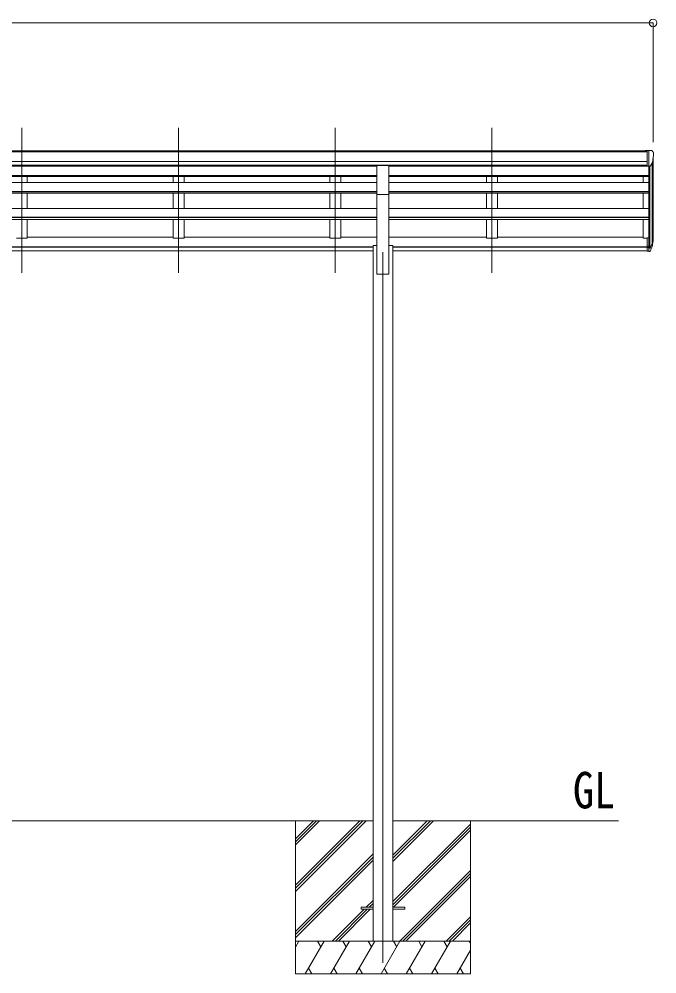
# Model space of a CAD drawing. Units: millimetres at full size; details may follow other scales. Extents: x -9783 to 33754, y -10064 to 6752.
# Drawn here: x 3666 to 6580, y -4208 to 158 of the extents above; entities that cross this region are included whole.
import ezdxf
from ezdxf.enums import TextEntityAlignment as Align

# ---------------------------------------------------------------- set-up
doc = ezdxf.new("R2010")
doc.units = ezdxf.units.MM
doc.header["$LTSCALE"] = 35
doc.header["$PDMODE"] = 32
doc.header["$PDSIZE"] = 35
for name, color, linetype, lineweight in [('0-0_0', 7, 'Continuous', 9), ('0-1_本体', 4, 'Continuous', 9), ('0-2_部品', 7, 'Continuous', 9), ('0-8_PARTS2', 2, 'Continuous', 9), ('0-A_寸法', 6, 'Continuous', 9)]:
    doc.layers.add(name, color=color, linetype=linetype, lineweight=lineweight)
doc.styles.add('ＭＳ ゴシック', font='')
doc.styles.get('ＭＳ ゴシック').set_extended_font_data('MS Gothic')

msp = doc.modelspace()

# ---------------------------------------------------------------- linework, layer by layer
at = {"layer": '0-0_0'}
for p, q in [((2074.18, -3507.53), (5283.78, -3507.53)), ((4928.98, -3507.53), (4928.98, -4207.53)), ((4928.98, -3801.71), (5223.16, -3507.53)), ((4928.98, -3815.85), (5237.3, -3507.53)), ((4928.98, -3830), (5251.45, -3507.53)), ((4928.98, -3617.86), (5039.31, -3507.53)), ((4928.98, -3603.72), (5025.17, -3507.53)), ((4928.98, -3589.58), (5011.03, -3507.53)), ((5374.18, -3507.53), (6404.98, -3507.53)), ((5374.18, -3693.16), (5559.81, -3507.53)), ((5374.18, -3679.02), (5545.67, -3507.53)), ((5374.18, -3664.88), (5531.53, -3507.53)), ((5374.18, -3877.01), (5728.98, -3522.21)), ((5728.98, -3507.53), (5728.98, -4207.53)), ((5374.18, -3891.15), (5728.98, -3536.36)), ((5376.44, -3903.03), (5728.98, -3550.5)), ((4928.98, -4013.84), (5283.78, -3659.05)), ((4928.98, -4027.98), (5283.78, -3673.19)), ((4928.98, -4042.13), (5283.78, -3687.33)), ((5405.79, -4057.53), (5728.98, -3734.34)), ((5419.93, -4057.53), (5728.98, -3748.49)), ((5434.08, -4057.53), (5728.98, -3762.63)), ((5251.92, -3903.03), (5283.78, -3871.18)), ((5266.07, -3903.03), (5283.78, -3885.32)), ((5097.42, -4057.53), (5242.92, -3912.03)), ((5111.57, -4057.53), (5257.07, -3912.03)), ((5125.71, -4057.53), (5271.21, -3912.03)), ((5280.21, -3903.03), (5283.78, -3899.46)), ((5617.92, -4057.53), (5728.98, -3946.48)), ((5632.07, -4057.53), (5728.98, -3960.62)), ((5646.21, -4057.53), (5728.98, -3974.76)), ((5728.98, -4057.53), (4928.98, -4057.53)), ((4928.98, -4085.04), (4944.86, -4057.53)), ((4973.73, -4207.53), (5060.33, -4057.53)), ((5045.33, -4083.51), (5030.33, -4057.53)), ((5089.2, -4207.53), (5175.8, -4057.53)), ((5160.8, -4083.52), (5145.8, -4057.53)), ((5204.67, -4207.53), (5291.27, -4057.53)), ((5276.27, -4083.52), (5261.27, -4057.53)), ((5320.14, -4207.53), (5406.74, -4057.53)), ((5391.74, -4083.52), (5376.74, -4057.53)), ((5435.61, -4207.53), (5522.21, -4057.53)), ((5507.21, -4083.51), (5492.21, -4057.53)), ((5551.08, -4207.53), (5637.68, -4057.53)), ((5607.68, -4057.53), (5622.68, -4083.51)), ((5723.15, -4057.53), (5728.98, -4067.63)), ((5666.55, -4207.53), (5728.98, -4099.4)), ((4988.73, -4181.55), (5003.73, -4207.53)), ((5104.2, -4181.55), (5119.2, -4207.53)), ((5219.67, -4181.55), (5234.67, -4207.53)), ((5335.14, -4181.55), (5350.14, -4207.53)), ((5450.61, -4181.55), (5465.61, -4207.53)), ((5566.08, -4181.55), (5581.08, -4207.53)), ((5681.55, -4181.55), (5696.55, -4207.53)), ((4928.98, -4207.53), (5728.98, -4207.53))]:
    msp.add_line(p, q, dxfattribs=at)
at = {"layer": '0-1_本体'}
for p, q in [((821.48, -443.41), (6536.48, -443.41)), ((821.48, -448.76), (6536.48, -448.76)), ((6562.98, -844.41), (6562.98, -480.16)), ((821.48, -492.29), (6536.48, -492.29)), ((821.48, -509.96), (6536.48, -509.96)), ((2056.48, -512.34), (4834.98, -512.45)), ((5301.48, -514.8), (2056.48, -514.8)), ((3703.98, -512.33), (3703.98, -514.8)), ((4369.98, -512.33), (4369.98, -514.8)), ((4419.98, -512.33), (4419.98, -514.8)), ((5301.48, -512.45), (4834.98, -512.45)), ((5085.98, -512.33), (5085.98, -514.8)), ((5135.98, -512.33), (5135.98, -514.8)), ((6536.48, -512.45), (5356.48, -512.45)), ((6542.98, -514.8), (5356.48, -514.8)), ((5801.98, -512.33), (5801.98, -514.8)), ((5851.98, -512.33), (5851.98, -514.8)), ((6542.98, -514.79), (6542.98, -842.24)), ((6548.98, -514.32), (6548.98, -886.67)), ((6558.7, -498.96), (6558.7, -868.67)), ((5301.48, -556.99), (2056.48, -556.99)), ((5301.48, -558.39), (2056.48, -558.39)), ((5301.48, -562.08), (2056.48, -562.08)), ((3703.98, -562.08), (3703.98, -589.33)), ((4369.98, -562.08), (4369.98, -589.33)), ((4419.98, -562.08), (4419.98, -589.33)), ((5085.98, -562.08), (5085.98, -589.33)), ((5135.98, -562.08), (5135.98, -589.33)), ((6542.98, -556.99), (5356.48, -556.99)), ((6542.98, -558.39), (5356.48, -558.39)), ((6542.98, -562.08), (5356.48, -562.08)), ((5801.98, -562.08), (5801.98, -589.33)), ((5851.98, -562.08), (5851.98, -589.33)), ((6517.98, -589.33), (6517.98, -562.08)), ((5301.48, -589.33), (2056.48, -589.33)), ((6542.98, -589.33), (5356.48, -589.33)), ((5301.48, -630.05), (2056.48, -630.05)), ((5301.48, -631.54), (2056.48, -631.54)), ((5301.48, -638.35), (2056.48, -638.35)), ((3703.98, -638.35), (3703.98, -707.84)), ((4369.98, -638.35), (4369.98, -707.84)), ((4419.98, -638.35), (4419.98, -707.84)), ((5085.98, -638.35), (5085.98, -707.84)), ((5135.98, -638.35), (5135.98, -707.84)), ((5301.48, -1007.53), (5301.48, -643.59)), ((6542.98, -630.05), (5356.48, -630.05)), ((6542.98, -631.54), (5356.48, -631.54)), ((6542.98, -638.35), (5356.48, -638.35)), ((5356.48, -1007.53), (5356.48, -643.59)), ((5801.98, -638.35), (5801.98, -707.84)), ((5851.98, -638.35), (5851.98, -707.84)), ((6517.98, -707.84), (6517.98, -638.35)), ((5301.48, -707.84), (2056.48, -707.84)), ((6542.98, -707.84), (5356.48, -707.84)), ((5301.48, -747.15), (2056.48, -747.15)), ((5301.48, -748.63), (2056.48, -748.63)), ((5301.48, -758.11), (2056.48, -758.11)), ((3703.98, -758.11), (3703.98, -843.07)), ((4369.98, -758.11), (4369.98, -843.07)), ((4419.98, -758.11), (4419.98, -843.07)), ((5085.98, -758.11), (5085.98, -843.07)), ((5135.98, -758.11), (5135.98, -843.07)), ((6542.98, -747.15), (5356.48, -747.15)), ((6542.98, -748.63), (5356.48, -748.63)), ((6542.98, -758.11), (5356.48, -758.11)), ((5801.98, -758.11), (5801.98, -843.07)), ((5851.98, -758.11), (5851.98, -843.07)), ((6517.98, -843.07), (6517.98, -758.11)), ((3703.98, -843.07), (3653.98, -843.07)), ((3703.98, -838.27), (4369.98, -838.27)), ((4419.98, -843.07), (4369.98, -843.07)), ((5085.98, -838.27), (4419.98, -838.27)), ((5135.98, -843.07), (5085.98, -843.07)), ((5301.48, -838.27), (5135.98, -838.27)), ((5356.48, -838.27), (5801.98, -838.27)), ((5851.98, -843.07), (5801.98, -843.07)), ((5851.98, -838.27), (6517.98, -838.27)), ((6536.48, -843.07), (6517.98, -843.07)), ((5283.78, -882.57), (2074.18, -882.57)), ((5283.78, -883.95), (2074.18, -883.95)), ((5283.78, -901.13), (2074.18, -901.13)), ((5283.78, -877.53), (5301.48, -877.53)), ((5283.78, -877.53), (5283.78, -4057.53)), ((5356.48, -877.53), (5374.18, -877.53)), ((5374.18, -877.53), (5374.18, -4057.53)), ((6536.48, -882.57), (5374.18, -882.57)), ((6536.48, -883.95), (5374.18, -883.95)), ((6536.48, -901.13), (5374.18, -901.13)), ((5301.48, -1007.53), (5356.48, -1007.53))]:
    msp.add_line(p, q, dxfattribs=at)
at = {"layer": '0-2_部品'}
for p, q in [((6536.48, -441.81), (6526.48, -441.9)), ((6526.48, -443.41), (6526.48, -441.9)), ((6536.48, -513.79), (6536.48, -441.81)), ((6554.98, -441.81), (6536.48, -441.81)), ((6542.98, -514.79), (6542.98, -441.81)), ((6554.98, -441.81), (6557.32, -441.95)), ((6558.07, -442.38), (6562.14, -448.18)), ((6564.98, -451.18), (6564.98, -451.81)), ((5301.48, -511.68), (5356.48, -511.68)), ((5301.48, -643.75), (5301.48, -511.68)), ((5356.48, -643.75), (5356.48, -511.68)), ((6536.48, -513.79), (6542.98, -513.79)), ((6542.98, -514.79), (6548.19, -514.48)), ((6550.61, -512.98), (6559.88, -496.92)), ((5301.48, -643.75), (5356.48, -643.75)), ((6536.48, -842.24), (6536.48, -903.3)), ((6536.48, -842.24), (6542.98, -842.24)), ((6542.98, -842.24), (6542.98, -904.12)), ((6549.42, -886.2), (6559.17, -867.78)), ((6560.59, -868.28), (6550.43, -887.45)), ((6536.48, -880.55), (6542.98, -880.55)), ((6536.48, -885.95), (6542.98, -885.95)), ((6536.48, -903.3), (6542.98, -903.3)), ((6542.98, -886.95), (6548.12, -886.95)), ((6542.98, -888.95), (6547.83, -888.95)), ((6542.98, -904.12), (6547.83, -904.12)), ((6558, -885.13), (6550.43, -902.62))]:
    msp.add_line(p, q, dxfattribs=at)
at = {"layer": '0-2_部品', "color": 4}
for p, q in [((5228.98, -3903.03), (5228.98, -3912.03)), ((5283.78, -3903.03), (5228.98, -3903.03)), ((5283.78, -3912.03), (5228.98, -3912.03)), ((5428.58, -3903.03), (5373.78, -3903.03))]:
    msp.add_line(p, q, dxfattribs=at)
msp.add_lwpolyline([(5428.58, -3903.03), (5428.58, -3912.03), (5373.78, -3912.03)], dxfattribs=at)
at = {"layer": '0-2_部品'}
for centre, radius, start, end in [((6557.25, -442.95), 1, 35, 86.5), ((6362.98, -451.81), 202, 347.09739, 0), ((6561.98, -451.18), 3, 0, 87), ((6548.01, -511.48), 3, 273.5, 330), ((6429.76, -849.06), 133.22, 344.28698, 356.72013), ((6475.03, -841.83), 88.05, 342.78929, 2.77608), ((6474.32, -846.11), 89.07, 345.58812, 5.50424), ((6547.83, -885.95), 3, 270, 330), ((6547.83, -901.12), 3, 270, 330), ((6548.12, -885.45), 1.5, 270, 330)]:
    msp.add_arc(centre, radius, start, end, dxfattribs=at)
at = {"layer": '0-8_PARTS2'}
for p, q in [((3678.98, -1001.33), (3678.98, -338.8)), ((4394.98, -1001.33), (4394.98, -338.8)), ((5110.98, -1001.33), (5110.98, -338.8)), ((5826.98, -1001.33), (5826.98, -338.8)), ((5328.98, -907.53), (5328.98, -4157.53))]:
    msp.add_line(p, q, dxfattribs=at)
at = {"layer": '0-A_寸法'}
for p, q in [((794.98, 140.82), (6562.98, 140.82)), ((6562.98, 140.82), (6562.98, -404.8))]:
    msp.add_line(p, q, dxfattribs=at)
msp.add_point((6562.98, 140.82), dxfattribs=at)

# ---------------------------------------------------------------- texts
at = {"layer": '0-0_0', "style": 'ＭＳ ゴシック', "width": 0.85}
msp.add_text('GL', height=166.8, dxfattribs=at).set_placement((6196.74, -3500.6), align=Align.BOTTOM_LEFT)

doc.saveas('drawing.dxf')
